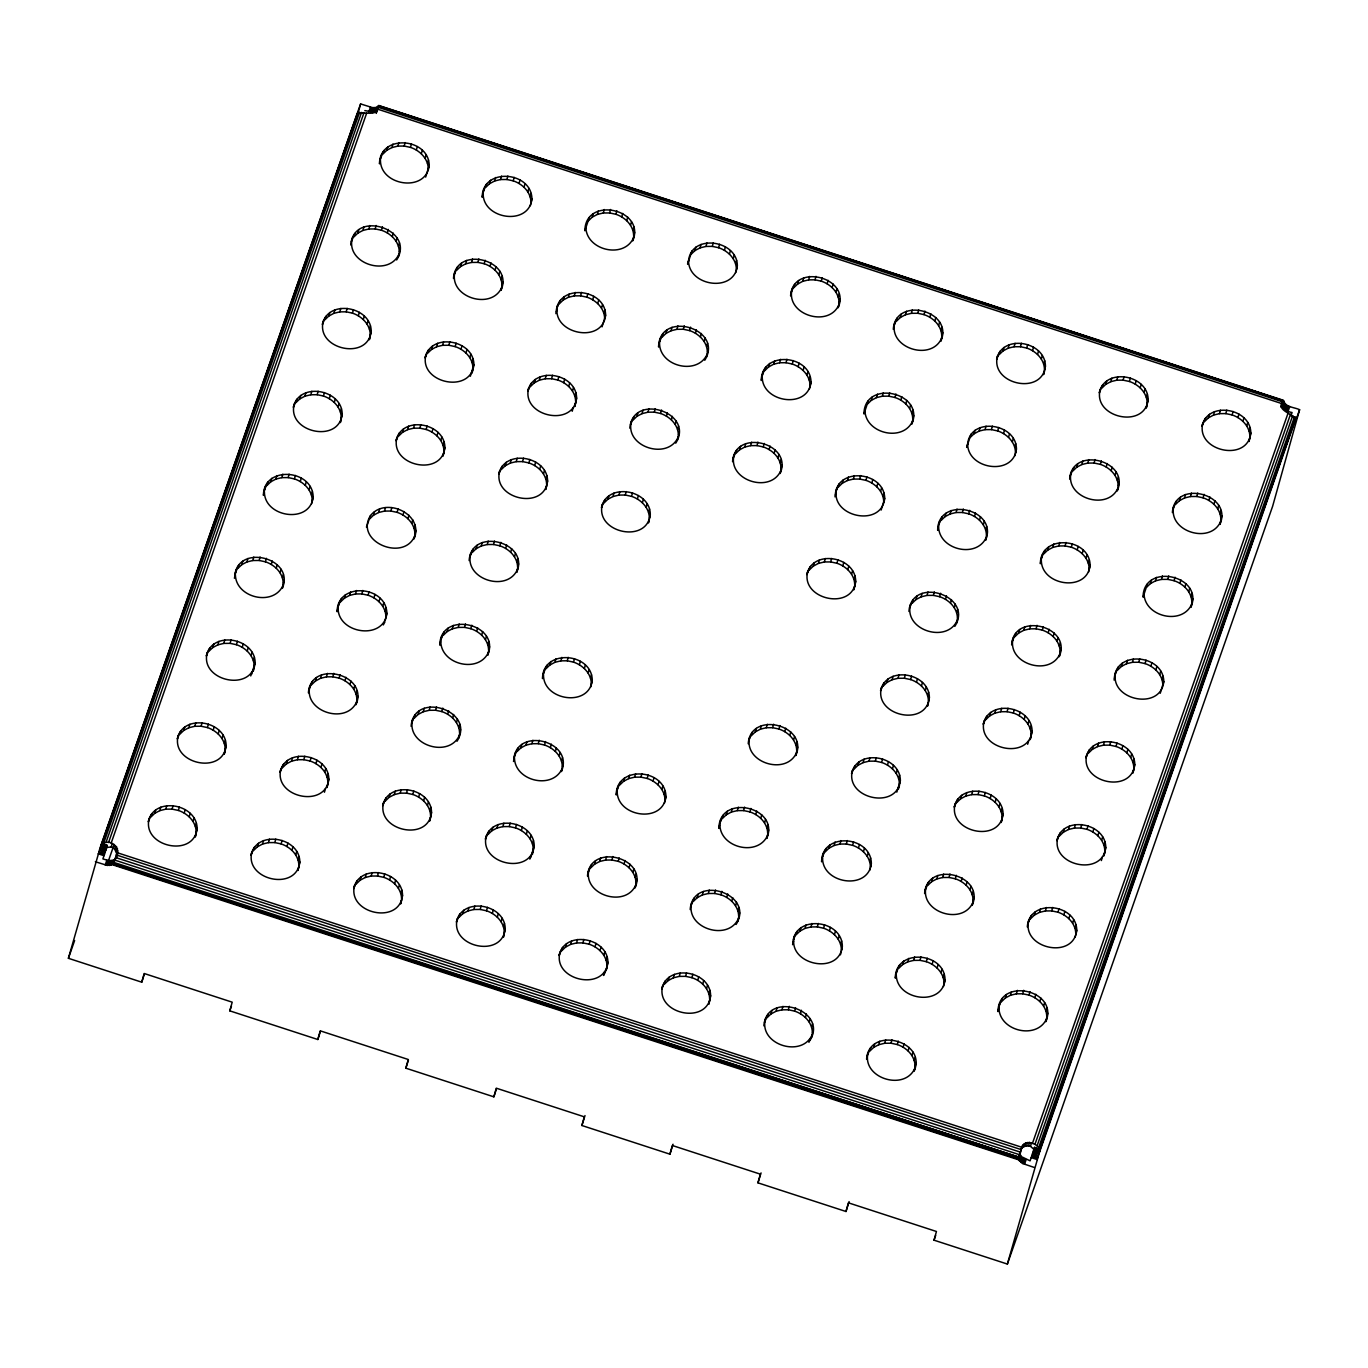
<?xml version="1.0" encoding="UTF-8"?>
<svg xmlns="http://www.w3.org/2000/svg" width="1368" height="1368" viewBox="0 0 1368 1368"><rect width="100%" height="100%" fill="white"/><g stroke="black" fill="none" stroke-linecap="round" stroke-linejoin="round"><path stroke-width="1.5" d="M1034.345 1167.485L1022.563 1163.484L1018.63 1159.825L1022.05 1146.418L1025.658 1142.93L1029.488 1142.468L1034.977 1144.281L1038.757 1147.324L1039.851 1150.898L1007.378 1264.066L934.019 1240.178L936.447 1231.491L848.416 1202.831L845.988 1211.501L757.957 1182.841L760.386 1174.171L672.355 1145.495L669.927 1154.182L581.896 1125.505L584.324 1116.835L496.293 1088.176L493.865 1096.845L405.851 1068.186L408.262 1059.499L320.232 1030.839L317.821 1039.509L229.79 1010.849L232.201 1002.18L144.187 973.503L141.759 982.19L68.4 958.301L100.633 846.193L356.774 114.536C363.649 109.697 377.517 118.879 378.816 105.507L1283.44 400.311C1284.894 407.322 1294.555 407.236 1299.6 409.699L1272.633 506.263L1007.378 1264.066M114.844 860.25L115.408 858.249L113.031 864.149L1018.356 1158.029L1020.032 1152.831L1018.373 1158.97L113.031 864.149L107.234 865.414L95.367 861.737M1232.859 384.75L1283.594 401.286L1281.919 405.715L1283.458 400.704C1278.447 407.031 1286.689 411.785 1292.076 412.52L1290.947 415.735L1296.813 417.65L1299.6 409.699M364.828 110.586L374.353 112.296L375.772 111.783L376.217 107.508L378.816 105.507M1020.408 1155.31L1019.519 1161.158L1021.315 1156.593L1019.964 1154.028L1018.356 1158.029L113.561 863.396L113.031 864.149L114.844 859.292L113.561 863.396L1018.561 1157.02L1019.297 1154.643L114.673 860.062C124.197 849.596 108.961 835.096 100.633 846.193L106.413 848.399L102.891 858.899L108.807 860.677L113.818 860.096L112.364 864.713L1018.63 1159.825L1020.408 1155.31L1018.373 1158.97M114.998 859.72L117.716 850.229M149.266 818.286C141.195 846.655 194.119 858.505 197.129 828.409C196.872 803.478 153.763 796.056 148.291 821.758L151.78 813.652M178.267 735.403C170.196 763.771 223.121 775.622 226.13 745.526C225.891 720.594 182.782 713.173 177.31 738.874L180.781 730.769M207.286 652.519C199.215 680.888 252.139 692.738 255.149 662.642C254.893 637.727 211.783 630.289 206.311 655.99L209.8 647.885M234.715 576.544C236.852 542.925 295.659 557.665 282.287 588.394L284.168 579.758M234.407 578.271L236.305 569.635M197.129 828.409L195.248 837.045L196.205 833.574M265.307 486.751L263.425 495.387C263.494 465.411 312.639 469.053 313.169 496.875C310.365 524.269 264.4 517.617 264.4 491.916M226.13 745.526L224.249 754.161L225.224 750.69M294.325 403.868C286.254 432.237 339.178 444.104 342.188 413.991C341.932 389.076 298.822 381.638 293.351 407.339L296.839 399.234M251.592 674.373L255.149 662.642M323.344 320.984C315.273 349.353 368.197 361.22 371.207 331.107C370.95 306.193 327.841 298.754 322.369 324.455L325.858 316.35M350.772 245.009C353.423 209.065 416.128 229.174 396.652 259.954M352.346 238.1C345.283 263.853 389.384 277.687 399.302 253.388M311.596 503.783L313.169 496.875M251.968 851.734C243.897 880.103 296.805 891.953 299.831 861.857C299.575 836.925 256.466 829.504 250.994 855.205L254.482 847.083M381.364 155.217L379.483 163.852C379.552 133.876 428.697 137.518 429.227 165.34C426.423 192.734 380.441 186.082 380.441 160.381M342.188 413.991L340.307 422.627L341.282 419.155M280.97 768.85C272.899 797.219 325.823 809.069 328.833 778.973C328.577 754.042 285.467 746.62 280.012 772.321L283.484 764.199M371.207 331.107L369.326 339.743L370.283 336.272M308.398 692.875C310.536 659.256 369.343 673.996 355.971 704.725L357.852 696.09M309.989 685.966C302.909 711.719 347.027 725.553 356.928 701.254M398.327 256.859L400.226 248.224M339.007 603.083L337.109 611.718C337.178 581.742 386.323 585.384 386.87 613.206C384.066 640.6 338.084 633.948 338.084 608.247M299.831 861.857L297.933 870.493L298.908 867.021M429.227 165.34L425.67 177.07M366.436 527.107L370.523 515.548C385.827 496.122 424.73 514.488 413.991 538.958L415.872 530.322M328.833 778.973L326.952 787.609L327.927 784.138M397.028 437.315C388.957 465.684 441.881 477.535 444.891 447.439C444.634 422.507 401.525 415.085 396.053 440.787L399.541 432.664M426.046 354.432C417.975 382.801 470.9 394.651 473.909 364.555C473.653 339.623 430.544 332.202 425.072 357.903L428.56 349.781M385.28 620.114L386.87 613.206M453.475 278.456C455.612 244.838 514.419 259.578 501.03 290.307L502.911 281.671M455.048 271.548C447.986 297.301 492.087 311.134 502.005 286.835M354.654 885.164C346.583 913.55 399.507 925.401 402.534 895.305C402.277 870.373 359.168 862.951 353.696 888.636L357.185 880.53M484.067 188.664L482.186 197.3C482.254 167.323 531.382 170.966 531.93 198.787C529.125 226.182 483.143 219.53 483.143 193.828M444.891 447.439L443.01 456.074L443.967 452.603M383.673 802.281C375.601 830.667 428.526 842.517 431.536 812.421C431.279 787.489 388.17 780.068 382.698 805.752L386.186 797.647M470.336 376.286L473.909 364.555M411.101 726.322C413.752 690.361 476.474 710.471 456.998 741.268M412.691 719.414C405.612 745.167 449.73 759.001 459.631 734.701M441.693 636.53L439.812 645.149C440.086 609.991 501.133 623.466 487.675 655.289L489.573 646.654M402.534 895.305L400.636 903.923L401.611 900.469M530.356 205.696L531.93 198.787M469.139 560.555C471.276 526.936 530.066 541.677 516.694 572.405L518.575 563.77M470.712 553.647C463.632 579.399 507.75 593.233 517.668 568.934M431.536 812.421L429.655 821.039L430.629 817.585M499.73 470.763C491.659 499.132 544.584 510.982 547.593 480.886C547.337 455.954 504.228 448.533 498.756 474.234L502.244 466.112M458.673 738.156L460.554 729.537M528.732 387.879C520.678 416.248 573.585 428.099 576.612 398.002C576.356 373.071 533.246 365.649 527.774 391.351L531.263 383.228M556.178 311.904C557.802 283.244 605.34 288.289 605.614 315.119C602.604 345.215 549.679 333.364 557.751 304.996M457.357 918.612C449.285 946.981 502.21 958.848 505.219 928.735C504.963 903.82 461.871 896.382 456.399 922.083L459.87 913.978M589.283 217.461L584.888 230.747C585.162 195.573 646.192 209.047 632.751 240.871L634.632 232.235M547.593 480.886L545.712 489.522L546.67 486.05M486.375 835.728C478.304 864.097 531.229 875.965 534.238 845.851C533.982 820.937 490.873 813.498 485.401 839.2L488.889 831.094M576.612 398.002L574.714 406.638L575.689 403.167M513.804 759.753C515.941 726.134 574.748 740.875 561.359 771.603L563.257 762.968M513.496 761.48L515.394 752.845M605.614 315.119L602.057 326.849M544.396 669.961L542.515 678.596C542.583 648.637 591.728 652.262 592.259 680.084C589.454 707.478 543.472 700.826 543.489 675.125M505.219 928.735L503.339 937.371L504.313 933.899M530.681 857.582L534.238 845.851M602.433 504.194C594.362 532.562 647.286 544.43 650.296 514.317C650.039 489.402 606.93 481.964 601.458 507.665L604.947 499.559M629.861 428.235C632.512 392.274 695.218 412.384 675.741 443.164M631.435 421.31C624.372 447.079 668.473 460.896 678.391 436.597M590.685 687.01L592.259 680.084M660.453 338.426L658.572 347.062C659.239 309.459 724.459 328.388 704.759 360.28M560.059 952.06C551.988 980.428 604.913 992.279 607.922 962.183C607.666 937.251 564.556 929.83 559.084 955.531L562.573 947.408M688.549 260.707C691.353 233.312 737.335 239.964 737.335 265.666C734.53 293.06 688.549 286.408 688.549 260.707L687.574 264.178L691.986 250.908M650.296 514.317L648.415 522.952L649.372 519.481M587.488 876.084C589.625 842.466 648.432 857.206 635.06 887.935L636.941 879.299M589.078 869.176C581.999 894.928 626.116 908.762 636.017 884.463M677.416 440.069L679.298 431.433M618.079 786.292L616.199 794.928C616.267 764.951 665.412 768.594 665.959 796.415C663.155 823.81 617.173 817.158 617.173 791.456M706.435 357.185L708.316 348.549M607.922 962.183L606.041 970.818L607.016 967.347M735.745 272.591L737.335 265.666M664.369 803.324L665.959 796.415M732.564 461.666C734.701 428.047 793.508 442.787 780.119 473.516L782 464.881M734.137 454.757C727.075 480.51 771.176 494.344 781.094 470.045M763.156 371.874L761.275 380.509C761.343 350.533 810.472 354.175 811.019 381.997C808.214 409.391 762.232 402.739 762.232 377.038M662.762 985.507C654.691 1013.876 707.615 1025.726 710.625 995.63C710.368 970.699 667.259 963.277 661.787 988.979L665.275 980.856M790.584 295.898C792.722 262.28 851.529 277.02 838.139 307.749L840.038 299.113M792.175 288.99C785.095 314.743 829.196 328.577 839.114 304.277M690.19 909.532C692.841 873.571 755.563 893.68 736.069 924.477M691.78 902.624C684.701 928.376 728.802 942.21 738.72 917.911M720.782 819.74L718.901 828.375C719.175 793.201 780.222 806.675 766.764 838.499L768.662 829.863M809.446 388.905L811.019 381.997M748.228 743.764C750.365 710.146 809.155 724.886 795.783 755.615L797.664 746.979M749.801 736.856C742.721 762.609 786.839 776.443 796.757 752.144M710.625 995.63L708.744 1004.266L709.718 1000.795M737.762 921.382L739.643 912.747M807.821 571.089C799.75 599.458 852.674 611.308 855.701 581.212C855.445 556.28 812.336 548.859 806.864 574.56L810.352 566.438M835.267 495.113C836.891 466.454 884.429 471.498 884.703 498.328C881.693 528.424 828.769 516.574 836.84 488.205M868.372 400.67L863.96 413.957C864.251 378.782 925.281 392.274 911.84 424.08L913.721 415.444M763.874 1025.863C766.525 989.902 829.247 1010.011 809.77 1040.792M765.464 1018.938C758.385 1044.707 802.503 1058.524 812.404 1034.225M893.287 329.346C895.424 295.727 954.231 310.468 940.842 341.196L942.74 332.561M894.86 322.438C887.798 348.19 931.899 362.024 941.817 337.725M855.701 581.212L853.803 589.847L854.778 586.376M792.893 942.98C794.517 914.32 842.055 919.347 842.346 946.177C839.336 976.29 786.412 964.423 794.483 936.054M884.703 498.328L881.146 510.059M823.485 853.17L821.604 861.806C821.672 831.847 870.817 835.489 871.348 863.293C868.543 890.688 822.561 884.053 822.578 858.334M852.503 770.287C844.432 798.655 897.357 810.523 900.366 780.41C900.11 755.495 857.001 748.074 851.529 773.758L855.017 765.653M811.446 1037.696L813.327 1029.061M881.522 687.403C873.451 715.772 926.375 727.639 929.385 697.526C929.129 672.611 886.019 665.19 880.547 690.874L884.036 682.769M840.448 954.813L842.346 946.177M908.95 611.445C911.601 575.483 974.307 595.593 954.83 626.373M910.524 604.519C903.461 630.289 947.562 644.106 957.48 619.807M869.774 870.219L871.348 863.293M939.542 521.635L937.661 530.271C937.935 495.113 998.982 508.588 985.524 540.394L987.405 531.759M896.81 792.14L900.366 780.41M967.638 443.916C970.442 416.522 1016.424 423.174 1016.424 448.892C1013.62 476.286 967.638 469.634 967.638 443.916L966.663 447.387L971.075 434.118M929.385 697.526L927.487 706.162L928.462 702.69M866.577 1059.294C868.714 1025.675 927.521 1040.415 914.149 1071.144L916.03 1062.508M868.167 1052.385C861.088 1078.138 905.206 1091.972 915.106 1067.673M997.563 355.868C989.491 384.254 1042.416 396.104 1045.426 366.008C1045.169 341.077 1002.077 333.655 996.605 359.339L1000.076 351.234M956.506 623.278L958.387 614.642M897.169 969.502L895.288 978.137C895.356 948.161 944.501 951.803 945.049 979.625C942.244 1007.019 896.262 1000.367 896.262 974.666M924.614 893.526C926.752 859.908 985.541 874.648 972.169 905.377L974.05 896.741M926.187 886.618C919.108 912.37 963.226 926.204 973.144 901.905M1014.834 455.8L1016.424 448.892M955.206 803.734C947.135 832.103 1000.059 843.953 1003.069 813.857C1002.812 788.943 959.703 781.504 954.231 807.206L957.72 799.1M1045.426 366.008L1043.545 374.627L1044.519 371.156M984.208 720.851C976.154 749.219 1029.061 761.087 1032.088 730.974C1031.831 706.059 988.722 698.62 983.25 724.322L986.738 716.216M943.458 986.533L945.049 979.625M1011.653 644.875C1013.791 611.257 1072.598 625.997 1059.208 656.726L1061.089 648.09M1013.226 637.967C1006.164 663.719 1050.265 677.553 1060.183 653.254M1042.245 555.083L1040.364 563.719C1040.432 533.742 1089.561 537.385 1090.108 565.206C1087.303 592.601 1041.322 585.949 1041.322 560.247M1003.069 813.857L1001.188 822.493L1002.145 819.022M1069.673 479.108C1071.811 445.489 1130.618 460.229 1117.228 490.958L1119.127 482.323M1071.247 472.199C1064.184 497.952 1108.285 511.786 1118.203 487.487M1032.088 730.974L1030.189 739.609L1031.164 736.138M1100.265 389.316C1092.194 417.685 1145.119 429.552 1148.128 399.439C1147.872 374.524 1104.763 367.086 1099.291 392.787L1102.779 384.682M999.871 1002.949L997.99 1011.585C998.264 976.41 1059.311 989.902 1045.853 1021.708L1047.734 1013.072M1088.535 572.115L1090.108 565.206M1027.317 926.974C1028.941 898.314 1076.479 903.359 1076.753 930.189C1073.743 960.285 1020.819 948.434 1028.89 920.065M1057.909 837.182C1049.837 865.551 1102.762 877.401 1105.771 847.305C1105.515 822.373 1062.406 814.952 1056.934 840.653L1060.422 832.531M1148.128 399.439L1146.247 408.074L1147.222 404.603M1086.91 754.298C1078.839 782.667 1131.764 794.517 1134.773 764.421C1134.534 739.49 1091.425 732.068 1085.953 757.769L1089.424 749.647M1114.356 678.323C1115.98 649.663 1163.518 654.708 1163.792 681.538C1160.782 711.634 1107.858 699.783 1115.929 671.414M1075.18 937.097L1076.753 930.189M1147.461 583.88L1143.05 597.166C1143.34 561.991 1204.37 575.483 1190.929 607.289L1192.81 598.654M1105.771 847.305L1103.89 855.941L1104.848 852.469M1172.376 512.555C1174.514 478.937 1233.32 493.677 1219.931 524.406L1221.812 515.77M1173.949 505.647C1166.887 531.4 1210.988 545.234 1220.906 520.934M1134.773 764.421L1132.892 773.057L1133.867 769.586M1202.968 422.763C1194.897 451.132 1247.821 462.983 1250.831 432.887C1250.574 407.955 1207.465 400.533 1201.993 426.235L1205.482 418.112M1163.792 681.538L1160.235 693.268M1250.831 432.887L1248.95 441.522L1249.925 438.051M1288.109 411.238L1289.767 406.501L1286.245 410.468L1287.818 405.697L1284.603 409.459L1286.125 404.62L1283.27 408.28L1284.774 403.372L1282.346 406.997L1283.594 401.286M116.742 853.683L114.587 848.981L111.201 846.997L112.159 843.526M113.014 847.818L113.989 844.347M114.587 848.981L115.545 845.51M115.767 850.417L116.742 846.946M116.502 852.025L117.477 848.553M116.451 855.308L117.426 851.836M150.805 817.106L154.755 813.31L155.713 809.839M154.755 813.31L159.851 810.608L160.826 807.137M179.824 734.223L183.757 730.426L184.731 726.955M356.039 120.384L360.622 103.934L372.489 107.627L376.217 107.508L374.353 112.296L374.456 107.747L372.643 112.501L372.489 107.627L370.745 112.347L370.471 107.149L368.813 111.885M159.851 810.608L165.767 809.172L166.742 805.701M183.757 730.426L188.869 727.725L189.844 724.253M208.825 651.356L212.775 647.543L213.75 644.071M235.33 573.106L238.819 565.001M188.869 727.725L194.786 726.288L195.761 722.817M165.767 809.172L172.094 809.121L173.069 805.649M212.775 647.543L217.888 644.841L218.846 641.37M237.844 568.472L241.794 564.659L242.752 561.188M264.349 490.223L267.82 482.117M217.888 644.841L223.805 643.405L224.762 639.933M194.786 726.288L201.113 726.237L202.071 722.766M241.794 564.659L246.89 561.957L247.864 558.486M196.154 831.881C196.017 821.638 187.655 813.533 178.404 810.454L179.362 806.983M266.863 485.589L270.813 481.775L271.77 478.304M376.166 113.39L377.123 109.919M246.89 561.957L252.806 560.521L253.781 557.05M223.805 643.405L230.115 643.353L231.089 639.882M270.813 481.775L275.909 479.074L276.883 475.602M225.173 748.997C225.019 738.754 216.674 730.649 207.406 727.571L208.381 724.099M184.252 813.088L185.21 809.617M295.881 402.705L299.814 398.892L300.789 395.42M275.909 479.074L281.825 477.637L282.8 474.166M299.814 398.892L304.927 396.19L305.885 392.719M252.806 560.521L259.133 560.47L260.108 556.998M144.392 973.982L141.759 982.19M254.174 666.113C254.038 655.87 245.693 647.765 236.425 644.687L237.399 641.216M189.246 816.816L190.22 813.344M213.254 730.204L214.229 726.733M324.883 319.821L328.833 316.008L329.808 312.537M351.388 241.572L354.876 233.466M304.927 396.19L310.844 394.753L311.801 391.282M328.833 316.008L333.929 313.306L334.904 309.835M281.825 477.637L288.152 477.586L289.11 474.115M283.193 583.23C283.056 572.987 274.694 564.881 265.443 561.803L266.401 558.332M193.059 821.416L194.017 817.944M353.902 236.938L357.852 233.124L358.809 229.653M218.264 733.932L219.222 730.461M242.273 647.321L243.248 643.849M195.419 826.546L196.376 823.074M380.389 158.688L383.878 150.583M333.929 313.306L339.845 311.87L340.82 308.398M310.844 394.753L317.154 394.702L318.128 391.231M357.852 233.124L362.947 230.422L363.922 226.951M222.061 738.532L223.035 735.061M312.212 500.346C312.058 490.103 303.713 481.998 294.445 478.92L295.42 475.448M382.92 154.054L386.853 150.241L387.828 146.769M247.266 651.048L248.241 647.577M271.291 564.437L272.249 560.966M224.42 743.662L225.395 740.191M362.947 230.422L368.864 228.986L369.839 225.515M339.845 311.87L346.172 311.818L347.147 308.347M386.853 150.241L391.966 147.539L392.924 144.067M251.079 655.648L252.054 652.177M341.213 417.462C341.077 407.219 332.732 399.131 323.464 396.036L324.438 392.565M300.293 481.553L301.268 478.082M276.285 568.165L277.259 564.693M253.439 660.778L254.414 657.307M391.966 147.539L397.883 146.102L398.84 142.631M368.864 228.986L375.191 228.935L376.149 225.463M250.754 675.929L251.712 672.457M280.098 572.764L281.056 569.293M370.232 334.579C370.095 324.336 361.733 316.247 352.482 313.152L353.44 309.681M253.268 671.278L254.243 667.806M329.312 398.669L330.286 395.198M305.303 485.281L306.261 481.81M282.458 577.894L283.415 574.423M397.883 146.102L404.193 146.051L405.167 142.58M309.1 489.881L310.074 486.409M399.251 251.695C399.097 241.452 390.752 233.364 381.484 230.269L382.459 226.797M358.331 315.786L359.288 312.314M334.305 402.397L335.28 398.926M311.459 495.011L312.434 491.539M338.118 406.997L339.093 403.526M428.269 168.811C428.116 158.568 419.771 150.48 410.503 147.385L411.477 143.914M363.324 319.513L364.298 316.042M387.332 232.902L388.307 229.431M340.478 412.127L341.453 408.656M367.137 324.113L368.095 320.642M392.342 236.63L393.3 233.158M416.351 150.018L417.326 146.547M369.497 329.243L370.454 325.772M396.139 241.23L397.113 237.758M421.344 153.746L422.319 150.275M398.498 246.36L399.473 242.888M425.157 158.346L426.132 154.875M427.517 163.476L428.492 160.005M253.507 850.554L257.458 846.758L258.415 843.286M257.458 846.758L262.553 844.039L263.528 840.568M282.526 767.67L286.459 763.874L287.434 760.403M309.014 689.438L312.502 681.315M262.553 844.039L268.47 842.62L269.445 839.148M286.459 763.874L291.572 761.155L292.53 757.684M311.528 684.787L315.478 680.99L316.453 677.519M338.033 606.554L341.521 598.432M291.572 761.155L297.489 759.736L298.446 756.265M268.47 842.62L274.797 842.568L275.772 839.097M315.478 680.99L320.574 678.271L321.548 674.8M340.546 601.903L344.497 598.107L345.454 594.635M320.574 678.271L326.49 676.852L327.465 673.381M344.497 598.107L349.592 595.388L350.567 591.916M297.489 759.736L303.816 759.685L304.773 756.213M298.857 865.328C298.703 855.086 290.358 846.98 281.09 843.902L282.064 840.431M369.565 519.019L373.498 515.223L374.473 511.752M349.592 595.388L355.509 593.969L356.484 590.497M373.498 515.223L378.611 512.504L379.586 509.033M326.49 676.852L332.817 676.801L333.792 673.33M327.875 782.445C327.721 772.202 319.377 764.096 310.108 761.018L311.083 757.547M398.567 436.136L402.517 432.339L403.492 428.868M286.955 846.518L287.913 843.047M378.611 512.504L384.528 511.085L385.485 507.614M355.509 593.969L361.836 593.917L362.811 590.446M402.517 432.339L407.63 429.62L408.587 426.149M356.877 699.561C356.74 689.318 348.395 681.213 339.127 678.135L340.085 674.663M315.957 763.635L316.931 760.163M427.586 353.252L431.536 349.456L432.493 345.984M291.948 850.263L292.923 846.792M454.091 275.019L457.562 266.897M407.63 429.62L413.529 428.201L414.504 424.73M384.528 511.085L390.855 511.034L391.812 507.562M431.536 349.456L436.631 346.737L437.606 343.265M295.762 854.846L296.719 851.375M385.896 616.677C385.742 606.434 377.397 598.329 368.129 595.251L369.103 591.78M344.975 680.751L345.95 677.28M456.604 270.368L460.537 266.572L461.512 263.101M320.967 767.38L321.925 763.908M483.092 192.136L486.581 184.013M298.104 859.993L299.079 856.522M436.631 346.737L442.548 345.317L443.523 341.846M413.529 428.201L419.856 428.15L420.831 424.678M460.537 266.572L465.65 263.853L466.625 260.382M324.763 771.962L325.738 768.491M414.914 533.794C414.761 523.551 406.416 515.445 397.147 512.367L398.122 508.896M373.994 597.867L374.952 594.396M485.606 187.484L489.556 183.688L490.531 180.217M349.969 684.496L350.943 681.025M327.123 777.109L328.098 773.638M465.65 263.853L471.567 262.434L472.524 258.962M442.548 345.317L448.875 345.266L449.85 341.795M489.556 183.688L494.669 180.969L495.626 177.498M324.438 792.243L325.413 788.772M353.782 689.079L354.757 685.625M443.916 450.91C443.779 440.667 435.434 432.562 426.166 429.484L427.124 426.012M402.996 514.984L403.97 511.512M378.987 601.612L379.962 598.141M356.142 694.226L357.099 690.755M494.669 180.969L500.568 179.55L501.543 176.079M471.567 262.434L477.894 262.382L478.851 258.911M472.935 368.026C472.781 357.783 464.436 349.678 455.168 346.6L456.142 343.129M382.801 606.195L383.758 602.741M408.006 518.729L408.964 515.257M432.014 432.1L432.989 428.629M385.143 611.342L386.118 607.871M500.568 179.55L506.895 179.499L507.87 176.027M501.953 285.142C501.799 274.9 493.455 266.794 484.186 263.716L485.161 260.245M411.802 523.311L412.777 519.857M437.008 435.845L437.982 432.373M461.033 349.216L461.991 345.745M414.162 528.458L415.137 524.987M440.821 440.445L441.796 436.973M530.955 202.259C530.818 192.016 522.473 183.91 513.205 180.833L514.163 177.361M466.026 352.961L467.001 349.49M490.035 266.332L491.009 262.861M443.181 445.575L444.138 442.103M469.84 357.561L470.797 354.09M519.053 183.449L520.028 179.977M495.045 270.077L496.003 266.606M472.182 362.691L473.157 359.22M498.841 274.677L499.816 271.206M472.011 373.19L472.986 369.719M524.047 187.194L525.021 183.722M501.201 279.807L502.176 276.336M527.86 191.794L528.835 188.322M530.22 196.924L531.177 193.452M356.21 884.002L360.16 880.188L361.118 876.717M320.437 1031.301L317.821 1039.509M360.16 880.188L365.256 877.486L366.231 874.015M385.229 801.118L389.162 797.305L390.137 793.833M411.717 722.868L415.205 714.763M365.256 877.486L371.173 876.05L372.147 872.596M389.162 797.305L394.275 794.603L395.232 791.131M414.23 718.234L418.18 714.421L419.155 710.95M440.735 639.985L444.224 631.879M394.275 794.603L400.191 793.166L401.149 789.712M371.173 876.05L377.5 876.016L378.457 872.545M418.18 714.421L423.276 711.719L424.251 708.248M443.249 635.351L447.199 631.537L448.157 628.066M469.737 557.101L473.225 548.995M423.276 711.719L429.193 710.3L430.168 706.829M400.191 793.166L406.501 793.132L407.476 789.661M447.199 631.537L452.295 628.835L453.27 625.364M401.559 898.759C401.405 888.516 393.061 880.428 383.792 877.35L384.767 873.878M472.268 552.467L476.201 548.654L477.175 545.182M452.295 628.835L458.212 627.416L459.186 623.945M429.193 710.3L435.52 710.249L436.495 706.777M476.201 548.654L481.314 545.952L482.271 542.48M430.578 815.892C430.424 805.632 422.079 797.544 412.811 794.466L413.786 790.995M389.641 879.966L390.615 876.495M501.269 469.583L505.219 465.77L506.194 462.299M481.314 545.952L487.23 544.532L488.188 541.061M458.212 627.416L464.539 627.365L465.496 623.894M505.219 465.77L510.315 463.068L511.29 459.597M459.58 733.009C459.443 722.749 451.081 714.66 441.83 711.582L442.787 708.111M418.659 797.082L419.634 793.611M530.288 386.699L534.238 382.886L535.196 379.432M394.651 883.711L395.608 880.24M555.87 313.631L556.844 310.16M556.776 308.467L560.264 300.344M510.315 463.068L516.232 461.649L517.207 458.177M487.23 544.532L493.54 544.481L494.515 541.01M534.238 382.886L539.334 380.184L540.309 376.713M398.447 888.294L399.422 884.822M488.598 650.125C488.444 639.865 480.1 631.777 470.831 628.699L471.806 625.227M447.678 714.199L448.636 710.727M559.307 303.816L563.24 300.002L564.214 296.548M423.652 800.827L424.627 797.356M400.807 893.441L401.782 889.97M539.334 380.184L545.251 378.765L546.225 375.294M563.24 300.002L568.353 297.301L569.31 293.829M516.232 461.649L522.559 461.597L523.534 458.126M517.617 567.241C517.463 556.981 509.118 548.893 499.85 545.815L500.825 542.344M427.466 805.41L428.44 801.939M452.671 717.943L453.646 714.472M476.68 631.315L477.654 627.844M588.308 220.932L592.259 217.119L593.233 213.665M429.826 810.557L430.8 807.086M568.353 297.301L574.269 295.881L575.227 292.41M592.259 217.119L597.354 214.417L598.329 210.946M545.251 378.765L551.578 378.714L552.552 375.242M546.619 484.358C546.482 474.115 538.12 466.009 528.869 462.931L529.826 459.46M456.484 722.526L457.442 719.055M481.69 635.06L482.647 631.589M505.698 548.431L506.673 544.96M458.844 727.673L459.802 724.202M597.354 214.417L603.271 212.998L604.246 209.526M574.269 295.881L580.596 295.83L581.554 292.359M485.486 639.643L486.461 636.171M575.637 401.474C575.483 391.231 567.139 383.125 557.87 380.048L558.845 376.576M534.717 465.548L535.675 462.076M510.691 552.176L511.666 548.705M487.846 644.79L488.821 641.318M603.271 212.998L609.598 212.946L610.573 209.475M514.505 556.759L515.479 553.288M604.656 318.59C604.502 308.347 596.157 300.242 586.889 297.164L587.864 293.692M563.719 382.664L564.693 379.192M539.71 469.292L540.685 465.821M516.865 561.906L517.839 558.435M543.524 473.875L544.481 470.404M633.658 235.706C633.521 225.463 625.159 217.358 615.908 214.28L616.865 210.809M592.737 299.78L593.712 296.309M568.729 386.409L569.686 382.937M545.883 479.022L546.841 475.551M572.525 390.991L573.5 387.52M621.756 216.896L622.714 213.425M597.731 303.525L598.705 300.054M574.885 396.139L575.86 392.667M572.2 411.272L573.175 407.801M601.544 308.108L602.519 304.637M626.749 220.641L627.724 217.17M603.904 313.255L604.878 309.784M630.562 225.224L631.52 221.753M632.922 230.371L633.88 226.9M408.468 1059.978L405.851 1068.186M458.913 917.449L462.846 913.636L463.82 910.165M462.846 913.636L467.959 910.934L468.933 907.463M487.914 834.566L491.864 830.752L492.839 827.281M514.419 756.316L517.908 748.211M467.959 910.934L473.875 909.498L474.85 906.026M491.864 830.752L496.977 828.05L497.935 824.579M516.933 751.682L520.883 747.869L521.841 744.397M543.438 673.432L546.909 665.327M496.977 828.05L502.894 826.614L503.851 823.143M473.875 909.498L480.202 909.446L481.16 905.975M520.883 747.869L525.979 745.167L526.954 741.695M545.952 668.798L549.885 664.985L550.859 661.514M525.979 745.167L531.895 743.73L532.87 740.259M502.894 826.614L509.204 826.563L510.179 823.091M549.885 664.985L554.998 662.283L555.972 658.812M504.262 932.206C504.108 921.964 495.763 913.875 486.495 910.78L487.47 907.309M554.998 662.283L560.914 660.847L561.889 657.375M531.895 743.73L538.222 743.679L539.197 740.208M533.264 849.323C533.127 839.08 524.782 830.992 515.514 827.896L516.488 824.425M492.343 913.414L493.318 909.942M603.972 503.031L607.922 499.217L608.88 495.746M630.477 424.781L633.948 416.676M607.922 499.217L613.018 496.516L613.993 493.044M560.914 660.847L567.241 660.795L568.199 657.324M562.282 766.439C562.128 756.196 553.784 748.108 544.532 745.013L545.49 741.541M497.354 917.141L498.311 913.67M521.362 830.53L522.337 827.059M632.991 420.147L636.924 416.334L637.898 412.862M659.479 341.897L662.967 333.792M613.018 496.516L618.934 495.079L619.909 491.608M636.924 416.334L642.037 413.632L643.011 410.161M591.301 683.555C591.147 673.312 582.802 665.224 573.534 662.129L574.509 658.658M501.15 921.741L502.124 918.27M661.992 337.263L665.942 333.45L666.917 329.979M526.355 834.258L527.33 830.786M550.381 747.646L551.338 744.175M503.509 926.871L504.484 923.4M642.037 413.632L647.953 412.196L648.928 408.724M618.934 495.079L625.261 495.028L626.236 491.557M665.942 333.45L671.055 330.748L672.013 327.277M530.168 838.858L531.143 835.386M579.382 664.762L580.357 661.291M691.011 254.38L694.961 250.566L695.919 247.095M555.374 751.374L556.349 747.903M532.528 843.988L533.486 840.516M671.055 330.748L676.972 329.312L677.929 325.841M647.953 412.196L654.28 412.144L655.238 408.673M694.961 250.566L700.057 247.864L701.032 244.393M529.844 859.138L530.801 855.667M559.187 755.974L560.145 752.503M649.321 517.788C649.167 507.545 640.822 499.457 631.571 496.362L632.529 492.89M532.357 854.487L533.315 851.016M584.393 668.49L585.35 665.019M561.53 761.104L562.505 757.633M700.057 247.864L705.974 246.428L706.948 242.957M676.972 329.312L683.282 329.261L684.256 325.789M588.189 673.09L589.163 669.619M678.34 434.904C678.186 424.661 669.841 416.573 660.573 413.478L661.548 410.007M637.42 498.995L638.377 495.524M590.548 678.22L591.523 674.749M705.974 246.428L712.301 246.377L713.275 242.923M707.341 352.021C707.205 341.778 698.86 333.689 689.592 330.594L690.566 327.123M666.421 416.111L667.396 412.64M642.413 502.723L643.387 499.252M736.36 269.137C736.223 258.894 727.861 250.806 718.61 247.711L719.568 244.239M646.226 507.323L647.184 503.851M671.431 419.839L672.389 416.368M695.44 333.228L696.415 329.756M648.586 512.453L649.543 508.981M675.228 424.439L676.202 420.968M700.433 336.956L701.408 333.484M724.459 250.344L725.416 246.873M677.587 429.569L678.562 426.098M704.246 341.555L705.221 338.084M496.499 1088.637L493.865 1096.845M729.452 254.072L730.426 250.601M706.606 346.685L707.581 343.231M733.265 258.672L734.223 255.2M735.625 263.802L736.582 260.347M561.615 950.88L565.548 947.084L566.523 943.612M588.103 872.647L591.592 864.525M565.548 947.084L570.661 944.365L571.619 940.893M590.617 867.996L594.567 864.2L595.542 860.729M617.122 789.764L620.61 781.641M570.661 944.365L576.578 942.945L577.535 939.474M594.567 864.2L599.663 861.481L600.637 858.01M619.636 785.112L623.586 781.316L624.543 777.845M599.663 861.481L605.579 860.062L606.554 856.59M623.586 781.316L628.681 778.597L629.656 775.126M576.578 942.945L582.905 942.894L583.862 939.423M628.681 778.597L634.598 777.178L635.573 773.707M605.579 860.062L611.906 860.01L612.881 856.539M606.964 965.654C606.811 955.411 598.466 947.306 589.198 944.228L590.172 940.756M634.598 777.178L640.925 777.127L641.9 773.655M635.966 882.77C635.829 872.528 627.484 864.422 618.216 861.344L619.174 857.873M595.046 946.844L596.02 943.373M733.18 458.229L736.651 450.106M664.985 799.887C664.831 789.644 656.486 781.538 647.218 778.46L648.193 774.989M624.064 863.96L625.022 860.506M735.693 453.577L739.626 449.781L740.601 446.31M600.039 950.589L601.014 947.118M762.181 375.345L765.67 367.222M739.626 449.781L744.739 447.062L745.697 443.608M603.852 955.189L604.827 951.718M653.066 781.077L654.041 777.622M764.695 370.694L768.645 366.898L769.62 363.426M629.058 867.705L630.032 864.234M791.2 292.461L794.688 284.356M606.212 960.319L607.187 956.848M744.739 447.062L750.656 445.643L751.613 442.172M768.645 366.898L773.741 364.179L774.716 360.724M604.502 971.981L603.527 975.452L605.203 972.357M632.871 872.305L633.846 868.834M793.714 287.81L797.664 284.014L798.621 280.543M658.076 784.822L659.051 781.35M635.231 877.435L636.188 873.964M773.741 364.179L779.657 362.759L780.632 359.288M750.656 445.643L756.983 445.592L757.94 442.12M797.664 284.014L802.76 281.312L803.734 277.841M661.89 789.421L662.847 785.95M664.232 794.551L665.207 791.08M802.76 281.312L808.676 279.876L809.651 276.404M779.657 362.759L785.984 362.708L786.959 359.237M781.043 468.352C780.889 458.109 772.544 450.004 763.276 446.926L764.25 443.454M808.676 279.876L815.003 279.824L815.978 276.353M810.044 385.468C809.907 375.225 801.562 367.12 792.294 364.042L793.252 360.571M769.124 449.559L770.099 446.088M585.008 1115.57L581.896 1125.505M839.063 302.584C838.909 292.342 830.564 284.236 821.296 281.158L822.271 277.687M798.142 366.675L799.117 363.204M774.134 453.287L775.092 449.815M777.93 457.887L778.905 454.415M827.161 283.792L828.119 280.32M803.136 370.403L804.11 366.932M780.29 463.017L781.265 459.545M806.949 375.003L807.924 371.532M832.154 287.519L833.129 284.048M809.309 380.133L810.266 376.662M835.968 292.119L836.925 288.648M838.31 297.249L839.285 293.778M664.301 984.327L668.251 980.531L669.226 977.06M690.806 906.095L694.294 897.972M668.251 980.531L673.364 977.812L674.321 974.341M693.319 901.444L697.27 897.647L698.244 894.176M719.824 823.211L723.313 815.089M673.364 977.812L679.28 976.393L680.238 972.922M697.27 897.647L702.365 894.928L703.34 891.457M722.338 818.56L726.288 814.764L727.246 811.292M748.826 740.327L752.314 732.205M702.365 894.928L708.282 893.509L709.257 890.038M679.28 976.393L685.59 976.342L686.565 972.87M726.288 814.764L731.384 812.045L732.359 808.573M751.357 735.676L755.29 731.88L756.265 728.409M731.384 812.045L737.301 810.625L738.275 807.154M708.282 893.509L714.609 893.458L715.584 889.987M755.29 731.88L760.403 729.161L761.36 725.69M709.65 999.102C709.513 988.859 701.168 980.753 691.9 977.675L692.875 974.204M760.403 729.161L766.319 727.742L767.277 724.27M737.301 810.625L743.628 810.574L744.585 807.103M738.669 916.218C738.532 905.975 730.17 897.87 720.919 894.792L721.876 891.32M697.748 980.292L698.723 976.82M809.377 569.909L813.327 566.113L814.285 562.641M834.959 496.841L835.916 493.369M835.865 491.676L839.354 483.554M766.319 727.742L772.629 727.691L773.604 724.219M813.327 566.113L818.423 563.394L819.398 559.922M767.687 833.334C767.534 823.091 759.189 814.986 749.92 811.908L750.895 808.437M726.767 897.408L727.725 893.937M838.396 487.025L842.329 483.229L843.304 479.758M702.742 984.037L703.716 980.565M818.423 563.394L824.34 561.974L825.314 558.503M842.329 483.229L847.442 480.51L848.399 477.039M796.706 750.451C796.552 740.208 788.207 732.102 778.939 729.024L779.914 725.553M706.555 988.619L707.53 985.148M731.76 901.153L732.735 897.682M755.769 814.524L756.743 811.053M867.398 404.141L871.348 400.345L872.322 396.874M893.903 325.909L897.391 317.786M708.915 993.766L709.889 990.295M847.442 480.51L853.358 479.091L854.316 475.619M871.348 400.345L876.443 397.626L877.418 394.155M824.34 561.974L830.667 561.923L831.624 558.452M735.574 905.736L736.531 902.264M896.416 321.258L900.366 317.462L901.324 313.99M760.779 818.269L761.737 814.798M784.787 731.641L785.762 728.169M737.933 910.883L738.891 907.411M673.039 1144.229L669.927 1154.182M876.443 397.626L882.36 396.207L883.335 392.736M853.358 479.091L859.668 479.039L860.643 475.568M900.366 317.462L905.462 314.743L906.437 311.271M764.575 822.852L765.55 819.381M854.726 584.683C854.572 574.44 846.228 566.335 836.959 563.257L837.934 559.786M789.781 735.385L790.755 731.914M766.935 827.999L767.91 824.528M905.462 314.743L911.379 313.323L912.353 309.852M882.36 396.207L888.687 396.156L889.662 392.684M793.594 739.968L794.569 736.497M883.745 501.799C883.591 491.557 875.246 483.451 865.978 480.373L866.953 476.902M842.808 565.873L843.782 562.402M795.954 745.115L796.928 741.644M911.379 313.323L917.706 313.272L918.663 309.801M912.747 418.916C912.61 408.673 904.248 400.567 894.997 397.489L895.955 394.018M871.826 482.989L872.801 479.518M847.818 569.618L848.776 566.147M851.614 574.201L852.589 570.73M941.765 336.032C941.611 325.789 933.267 317.684 923.999 314.606L924.973 311.134M900.845 400.106L901.803 396.634M876.82 486.734L877.794 483.263M853.974 579.348L854.949 575.877M880.633 491.317L881.608 487.846M929.847 317.222L930.821 313.751M905.838 403.851L906.813 400.379M882.993 496.464L883.967 492.993M909.652 408.433L910.609 404.962M934.857 320.967L935.815 317.496M912.011 413.581L912.969 410.109M938.653 325.55L939.628 322.078M941.013 330.697L941.988 327.226M764.49 1022.409L767.978 1014.304M767.003 1017.775L770.954 1013.962L771.928 1010.49M792.585 944.69L793.56 941.218M793.508 939.525L796.997 931.42M770.954 1013.962L776.066 1011.26L777.024 1007.788M796.022 934.891L799.972 931.078L800.93 927.607M822.527 856.642L825.998 848.536M776.066 1011.26L781.966 1009.823L782.941 1006.352M799.972 931.078L805.068 928.376L806.043 924.905M825.041 852.007L828.974 848.194L829.948 844.723M805.068 928.376L810.985 926.94L811.959 923.468M781.966 1009.823L788.293 1009.772L789.268 1006.318M828.974 848.194L834.087 845.492L835.061 842.021M854.042 769.124L857.992 765.311L858.967 761.839M834.087 845.492L840.003 844.056L840.961 840.585M810.985 926.94L817.312 926.888L818.286 923.434M857.992 765.311L863.105 762.609L864.063 759.137M812.353 1032.532C812.216 1022.289 803.871 1014.201 794.603 1011.106L795.56 1007.635M883.061 686.24L887.011 682.427L887.969 678.956M909.566 607.99L913.037 599.885M863.105 762.609L869.005 761.172L869.98 757.701M887.011 682.427L892.107 679.725L893.082 676.254M840.003 844.056L846.33 844.022L847.288 840.551M841.371 949.649C841.217 939.406 832.873 931.317 823.604 928.222L824.579 924.751M800.451 1013.739L801.426 1010.268M912.08 603.356L916.013 599.543L916.987 596.072M938.568 525.107L942.056 517.001M892.107 679.725L898.024 678.289L898.998 674.817M916.013 599.543L921.126 596.841L922.1 593.37M869.005 761.172L875.332 761.138L876.307 757.667M761.07 1172.906L757.957 1182.841M870.39 866.765C870.236 856.522 861.891 848.434 852.623 845.339L853.598 841.884M941.081 520.473L945.031 516.659L946.006 513.188M805.444 1017.467L806.419 1013.996M829.47 930.856L830.427 927.384M921.126 596.841L927.042 595.405L928 591.934M898.024 678.289L904.351 678.254L905.325 674.783M945.031 516.659L950.144 513.958L951.102 510.486M809.257 1022.067L810.232 1018.596M899.392 783.881C899.255 773.638 890.91 765.55 881.642 762.455L882.599 759.001M858.471 847.972L859.446 844.501M970.1 437.589L974.05 433.776L975.008 430.304M834.463 934.583L835.438 931.112M811.617 1027.197L812.575 1023.743M950.144 513.958L956.061 512.521L957.019 509.05M927.042 595.405L933.369 595.371L934.327 591.899M974.05 433.776L979.146 431.074L980.121 427.603M808.933 1042.348L809.89 1038.876M838.276 939.183L839.234 935.712M928.41 700.997C928.256 690.755 919.912 682.666 910.643 679.571L911.618 676.117M887.49 765.088L888.465 761.617M999.119 354.705L1003.052 350.892L1004.026 347.421M863.482 851.7L864.439 848.228M840.619 944.33L841.594 940.859M979.146 431.074L985.063 429.637L986.037 426.166M956.061 512.521L962.371 512.487L963.346 509.016M1003.052 350.892L1008.165 348.19L1009.139 344.719M867.278 856.3L868.252 852.828M957.429 618.114C957.275 607.871 948.93 599.783 939.662 596.704L940.637 593.233M916.509 682.204L917.466 678.733M892.483 768.816L893.458 765.345M869.638 861.447L870.612 857.975M1008.165 348.19L1014.081 346.754L1015.056 343.3M985.063 429.637L991.39 429.603L992.364 426.132M896.296 773.416L897.271 769.945M986.431 535.23C986.294 524.987 977.949 516.899 968.681 513.821L969.655 510.349M945.51 599.321L946.485 595.849M921.502 685.932L922.477 682.461M898.656 778.563L899.614 775.092M1014.081 346.754L1020.408 346.72L1021.366 343.248M1015.449 452.346C1015.295 442.103 1006.951 434.015 997.7 430.937L998.657 427.466M925.315 690.532L926.273 687.061M898.485 789.045L899.443 785.574M950.521 603.049L951.478 599.577M974.529 516.437L975.504 512.966M927.658 695.679L928.633 692.208M1044.468 369.463C1044.314 359.22 1035.969 351.131 1026.701 348.053L1027.676 344.582M954.317 607.649L955.291 604.177M979.522 520.165L980.497 516.711M1003.548 433.553L1004.505 430.082M956.677 612.796L957.651 609.324M983.335 524.765L984.31 521.293M1008.541 437.281L1009.516 433.827M1032.549 350.67L1033.524 347.198M985.695 529.912L986.653 526.441M1012.354 441.881L1013.312 438.41M1037.56 354.397L1038.517 350.943M1014.697 447.028L1015.672 443.557M1041.356 358.997L1042.33 355.526M1043.716 364.144L1044.69 360.673M867.192 1055.857L870.681 1047.751M869.706 1051.205L873.656 1047.409L874.631 1043.938M896.211 972.973L899.699 964.867M873.656 1047.409L878.752 1044.707L879.727 1041.236M898.725 968.339L902.675 964.525L903.632 961.054M925.213 890.089L928.701 881.984M878.752 1044.707L884.668 1043.271L885.643 1039.8M902.675 964.525L907.771 961.824L908.745 958.352M927.743 885.455L931.676 881.642L932.651 878.17M907.771 961.824L913.687 960.387L914.662 956.916M931.676 881.642L936.789 878.94L937.747 875.469M884.668 1043.271L890.995 1043.22L891.97 1039.748M956.745 802.571L960.695 798.758L961.67 795.287M849.101 1201.566L845.988 1211.501M936.789 878.94L942.706 877.504L943.663 874.032M913.687 960.387L920.014 960.336L920.972 956.865M960.695 798.758L965.791 796.056L966.766 792.585M915.055 1065.98C914.918 1055.737 906.556 1047.631 897.305 1044.553L898.263 1041.082M985.764 719.688L989.714 715.874L990.671 712.403M1012.252 641.438L1015.74 633.333M965.791 796.056L971.707 794.62L972.682 791.149M942.706 877.504L949.033 877.452L949.99 873.981M989.714 715.874L994.81 713.173L995.784 709.701M944.074 983.096C943.92 972.853 935.575 964.748 926.307 961.67L927.282 958.198M903.154 1047.187L904.111 1043.716M1014.782 636.804L1018.715 632.991L1019.69 629.519M1041.27 558.554L1044.759 550.449M994.81 713.173L1000.726 711.736L1001.701 708.265M971.707 794.62L978.035 794.569L979.009 791.097M1018.715 632.991L1023.828 630.289L1024.786 626.818M973.093 900.212C972.939 889.97 964.594 881.864 955.326 878.786L956.3 875.315M932.155 964.303L933.13 960.832M1043.784 553.92L1047.734 550.107L1048.709 546.636M908.147 1050.915L909.121 1047.443M1070.289 475.671L1073.777 467.565M1023.828 630.289L1029.745 628.852L1030.702 625.381M1000.726 711.736L1007.053 711.685L1008.028 708.214M1047.734 550.107L1052.83 547.405L1053.805 543.934M911.96 1055.515L912.918 1052.043M1002.094 817.329C1001.957 807.086 993.595 798.98 984.344 795.902L985.302 792.431M961.174 881.42L962.149 877.948M1072.803 471.037L1076.753 467.223L1077.71 463.752M937.165 968.031L938.123 964.56M914.32 1060.645L915.278 1057.173M1052.83 547.405L1058.746 545.969L1059.721 542.497M1029.745 628.852L1036.072 628.801L1037.03 625.33M1076.753 467.223L1081.849 464.521L1082.823 461.05M940.962 972.631L941.936 969.16M1031.113 734.445C1030.959 724.202 1022.614 716.114 1013.346 713.019L1014.321 709.547M990.193 798.536L991.15 795.064M1101.821 388.153L1105.754 384.34L1106.729 380.868M966.167 885.147L967.142 881.676M943.321 977.761L944.296 974.29M1081.849 464.521L1087.765 463.085L1088.74 459.614M1105.754 384.34L1110.867 381.638L1111.825 378.166M1058.746 545.969L1065.073 545.918L1066.048 542.446M1060.132 651.561C1059.978 641.318 1051.633 633.23 1042.365 630.135L1043.339 626.664M969.98 889.747L970.955 886.276M995.186 802.264L996.16 798.792M1019.194 715.652L1020.169 712.181M972.34 894.877L973.315 891.406M1110.867 381.638L1116.784 380.201L1117.741 376.73M1087.765 463.085L1094.092 463.034L1095.067 459.562M1089.133 568.678C1088.996 558.435 1080.652 550.346 1071.383 547.251L1072.341 543.78M998.999 806.864L999.957 803.392M1024.205 719.38L1025.162 715.909M1048.213 632.768L1049.188 629.297M1001.359 811.994L1002.316 808.522M1116.784 380.201L1123.111 380.15L1124.069 376.679M1028.001 723.98L1028.975 720.509M1118.152 485.794C1117.998 475.551 1109.653 467.463 1100.385 464.368L1101.36 460.896M1053.206 636.496L1054.181 633.025M1077.232 549.885L1078.189 546.413M1030.361 729.11L1031.335 725.639M1027.676 744.26L1028.65 740.789M1057.019 641.096L1057.994 637.625M1147.171 402.91C1147.017 392.667 1138.672 384.579 1129.404 381.484L1130.378 378.013M1106.233 467.001L1107.208 463.53M1082.225 553.612L1083.199 550.141M1059.379 646.226L1060.354 642.755M1086.038 558.212L1087.013 554.741M1135.252 384.117L1136.227 380.646M1111.244 470.729L1112.201 467.257M1088.398 563.342L1089.355 559.871M1115.057 475.329L1116.014 471.857M1140.245 387.845L1141.22 384.374M1117.399 480.459L1118.374 476.987M1144.058 392.445L1145.033 388.974M1146.418 397.575L1147.393 394.104M998.914 1006.42L1002.385 998.298M1001.427 1001.769L1005.36 997.973L1006.335 994.502M1027.915 923.537L1031.404 915.414M1005.36 997.973L1010.473 995.254L1011.448 991.783M1030.429 918.886L1034.379 915.089L1035.354 911.618M1010.473 995.254L1016.39 993.835L1017.365 990.364M1034.379 915.089L1039.492 912.37L1040.449 908.899M1059.448 836.002L1063.398 832.206L1064.355 828.734M1039.492 912.37L1045.409 910.951L1046.366 907.48M1016.39 993.835L1022.717 993.784L1023.674 990.312M1063.398 832.206L1068.494 829.487L1069.468 826.015M1088.466 753.118L1092.399 749.322L1093.374 745.851M1114.048 680.05L1115.005 676.579M1114.954 674.886L1118.443 666.763M1068.494 829.487L1074.41 828.067L1075.385 824.596M1045.409 910.951L1051.718 910.9L1052.693 907.429M1092.399 749.322L1097.512 746.603L1098.487 743.132M1046.776 1016.544C1046.623 1006.301 1038.278 998.195 1029.01 995.117L1029.984 991.646M1117.468 670.234L1121.418 666.438L1122.393 662.967M1097.512 746.603L1103.429 745.184L1104.404 741.712M1074.41 828.067L1080.737 828.016L1081.712 824.545M1121.418 666.438L1126.531 663.719L1127.488 660.248M1075.778 933.66C1075.641 923.417 1067.296 915.312 1058.028 912.234L1059.003 908.762M1034.858 997.734L1035.832 994.262M1146.487 587.351L1150.437 583.555L1151.394 580.083M1172.992 509.118L1176.48 500.996M1126.531 663.719L1132.447 662.3L1133.405 658.829M1150.437 583.555L1155.533 580.836L1156.507 577.364M1103.429 745.184L1109.756 745.132L1110.713 741.661M1104.797 850.776C1104.66 840.533 1096.298 832.428 1087.047 829.35L1088.005 825.879M1039.868 1001.479L1040.826 998.007M1063.876 914.85L1064.851 911.379M1175.505 504.467L1179.455 500.671L1180.413 497.2M1155.533 580.836L1161.449 579.416L1162.424 575.945M1132.447 662.3L1138.757 662.249L1139.732 658.778M1179.455 500.671L1184.551 497.952L1185.526 494.481M1133.815 767.893C1133.662 757.65 1125.317 749.544 1116.049 746.466L1117.023 742.995M1043.664 1006.061L1044.639 1002.607M1204.524 421.583L1208.457 417.787L1209.432 414.316M1068.87 918.595L1069.844 915.124M1092.895 831.966L1093.853 828.495M1046.024 1011.209L1046.999 1007.737M1184.551 497.952L1190.468 496.533L1191.442 493.061M1161.449 579.416L1167.776 579.365L1168.751 575.894M1208.457 417.787L1213.57 415.068L1214.527 411.597M1072.683 923.178L1073.658 919.724M1162.817 685.009C1162.68 674.766 1154.335 666.661 1145.067 663.583L1146.042 660.111M1121.897 749.083L1122.871 745.611M1097.888 835.711L1098.863 832.24M1075.043 928.325L1076.017 924.854M1213.57 415.068L1219.486 413.649L1220.444 410.178M1190.468 496.533L1196.795 496.481L1197.752 493.01M1101.702 840.294L1102.659 836.84M1191.836 602.125C1191.699 591.882 1183.337 583.777 1174.086 580.699L1175.044 577.228M1150.915 666.199L1151.89 662.728M1126.907 752.827L1127.865 749.356M1104.062 845.441L1105.019 841.97M1219.486 413.649L1225.796 413.598L1226.771 410.126M1101.36 860.575L1102.334 857.103M1019.468 1154.814L1020.032 1152.831M1019.827 1153.634L1022.05 1146.418M1130.703 757.427L1131.678 753.956M1220.855 519.241C1220.701 508.999 1212.356 500.893 1203.088 497.815L1204.062 494.344M1021.075 1149.889L1022.836 1144.965M1179.934 583.315L1180.892 579.844M1155.909 669.944L1156.883 666.472M1021.862 1148.436L1024.068 1143.768M1023.093 1147.239L1024.7 1146.401L1025.658 1142.93M1133.063 762.557L1134.038 759.086M1024.7 1146.401L1026.547 1145.957L1027.505 1142.485M1159.722 674.544L1160.697 671.072M1249.856 436.358C1249.719 426.115 1241.375 418.009 1232.106 414.932L1233.081 411.46M1026.547 1145.957L1028.514 1145.939L1029.488 1142.468M1208.936 500.431L1209.91 496.96M1184.927 587.06L1185.902 583.589M1028.514 1145.939L1030.48 1146.35L1031.455 1142.879M1162.082 679.674L1163.056 676.202M1188.741 591.66L1189.698 588.189M1213.946 504.176L1214.904 500.705M1237.955 417.548L1238.929 414.077M1191.101 596.79L1192.058 593.319M1217.742 508.776L1218.717 505.305M1242.948 421.293L1243.922 417.821M1220.102 513.906L1221.077 510.435M1246.761 425.893L1247.736 422.421M1249.121 431.023L1250.095 427.551M1281.97 404.5L1281.081 407.134M104.002 855.701L98.137 853.786L104.584 854.025L98.752 852.025L105.216 852.161L99.402 850.075L105.832 850.246L100.035 848.092L106.413 848.399L107.302 845.441L102.104 843.748L357.664 113.681M1026.154 1159.551L1024.495 1164.288L1024.29 1158.781L1022.563 1163.484L1022.648 1157.773L1020.853 1162.424L1021.315 1156.593L1030.121 1160.851L1034.533 1147.376L1039.731 1149.069L1295.291 419.001C1290.947 412.384 1275.489 410.349 1283.184 400.602L378.56 106.02L375.772 111.783L377.636 106.926M114.673 860.062L113.561 863.396L115.408 858.249L113.937 862.438L1018.561 1157.02M1282.346 406.997L1283.902 402.038M106.413 848.399L101.027 845.185L106.909 846.775L101.506 844.364L357.116 114.16M356.774 114.536L360.622 103.934M103.797 842.876L359.356 112.809M105.986 842.466L361.545 112.398M108.517 842.585L364.059 112.518M68.4 958.301L74.624 940.534M111.133 843.184L366.675 113.117M106.858 860.198L105.199 864.935L108.807 860.677L107.234 865.414L110.688 860.814L109.183 865.551L112.398 860.626L110.945 865.311L113.818 860.096M108.465 860.763L113.305 846.946M229.79 1010.849L231.448 1006.113M934.019 1240.178L935.678 1235.441M1032.498 1143.22L1288.057 413.153M1034.977 1144.281L1290.537 414.196M1037.132 1145.683L1292.692 415.615M1038.757 1147.324L1294.316 417.257M1031.25 1157.636L1037.115 1159.551L1031.831 1155.96L1037.714 1157.79L1032.447 1154.096L1038.363 1155.84L1033.062 1152.181L1039.013 1153.84L1033.644 1150.351L1039.851 1150.898L1034.14 1148.71L1039.902 1149.941L1295.291 419.001M1295.513 419.737L1039.612 1151.959L1033.644 1150.351M376.457 112.552L378.645 106.071L1228.823 383.416M375.772 111.783L378.816 105.729L1281.423 400.037M283.244 584.923C273.959 606.93 235.843 598.072 235.382 574.799M370.523 515.548C354.107 541.711 404.295 562.59 414.966 535.486M383.296 624.937L384.972 621.841M633.709 237.399C624.424 259.39 586.325 250.532 585.846 227.276M488.65 651.818C479.347 673.808 441.248 664.951 440.787 641.678M707.41 353.714C698.107 375.721 660.009 366.863 659.53 343.59M562.334 768.132C553.048 790.14 514.932 781.282 514.471 758.009M912.798 420.609C903.513 442.599 865.414 433.741 864.935 410.486M767.739 835.027C758.436 857.018 720.337 848.16 719.876 824.904M986.482 536.923C977.197 558.931 939.098 550.073 938.619 526.8M1191.887 603.818C1182.602 625.826 1144.486 616.951 1144.024 593.695M1046.828 1018.237C1037.525 1040.244 999.427 1031.369 998.965 1008.113M1292.572 417.291L1296.813 417.65L1295.616 420.25M101.506 844.364L107.302 845.441L106.738 847.442L111.201 846.997M404.193 146.051L410.503 147.385M506.895 179.499L513.205 180.833M609.598 212.946L615.908 214.28M712.301 246.377L718.61 247.711M815.003 279.824L821.296 281.158M917.706 313.272L923.999 314.606M1020.408 346.72L1026.701 348.053M1123.111 380.15L1129.404 381.484M375.191 228.935L381.484 230.269M1225.796 413.598L1232.106 414.932M477.894 262.382L484.186 263.716M580.596 295.83L586.889 297.164M683.282 329.261L689.592 330.594M785.984 362.708L792.294 364.042M888.687 396.156L894.997 397.489M991.39 429.603L997.7 430.937M1094.092 463.034L1100.385 464.368M346.172 311.818L352.482 313.152M1196.795 496.481L1203.088 497.815M448.875 345.266L455.168 346.6M551.578 378.714L557.87 380.048M654.28 412.144L660.573 413.478M756.983 445.592L763.276 446.926M859.668 479.039L865.978 480.373M962.371 512.487L968.681 513.821M1065.073 545.918L1071.383 547.251M317.154 394.702L323.464 396.036M1167.776 579.365L1174.086 580.699M419.856 428.15L426.166 429.484M522.559 461.597L528.869 462.931M625.261 495.028L631.571 496.362M830.667 561.923L836.959 563.257M933.369 595.371L939.662 596.704M1036.072 628.801L1042.365 630.135M288.152 477.586L294.445 478.92M1138.757 662.249L1145.067 663.583M390.855 511.034L397.147 512.367M493.54 544.481L499.85 545.815M904.351 678.254L910.643 679.571M1007.053 711.685L1013.346 713.019M259.133 560.47L265.443 561.803M1109.756 745.132L1116.049 746.466M361.836 593.917L368.129 595.251M464.539 627.365L470.831 628.699M567.241 660.795L573.534 662.129M772.629 727.691L778.939 729.024M875.332 761.138L881.642 762.455M978.035 794.569L984.344 795.902M230.115 643.353L236.425 644.687M1080.737 828.016L1087.047 829.35M332.817 676.801L339.127 678.135M435.52 710.249L441.83 711.582M538.222 743.679L544.532 745.013M640.925 777.127L647.218 778.46M743.628 810.574L749.92 811.908M846.33 844.022L852.623 845.339M949.033 877.452L955.326 878.786M201.113 726.237L207.406 727.571M1051.718 910.9L1058.028 912.234M303.816 759.685L310.108 761.018M406.501 793.132L412.811 794.466M509.204 826.563L515.514 827.896M611.906 860.01L618.216 861.344M714.609 893.458L720.919 894.792M817.312 926.888L823.604 928.222M920.014 960.336L926.307 961.67M172.094 809.121L178.404 810.454M1022.717 993.784L1029.01 995.117M274.797 842.568L281.09 843.902M377.5 876.016L383.792 877.35M480.202 909.446L486.495 910.78M582.905 942.894L589.198 944.228M685.59 976.342L691.9 977.675M788.293 1009.772L794.603 1011.106M890.995 1043.22L897.305 1044.553M378.081 107.251L1282.705 401.833L1282.038 403.663L377.414 109.081M357.852 111.885L361.75 113.151M1030.48 1146.35L1033.969 1149.376L1034.533 1147.376L1039.902 1149.941M117.135 852.674L1021.759 1147.256M116.348 854.949L1020.973 1149.53M115.51 857.497L1020.135 1152.061"/></g></svg>
